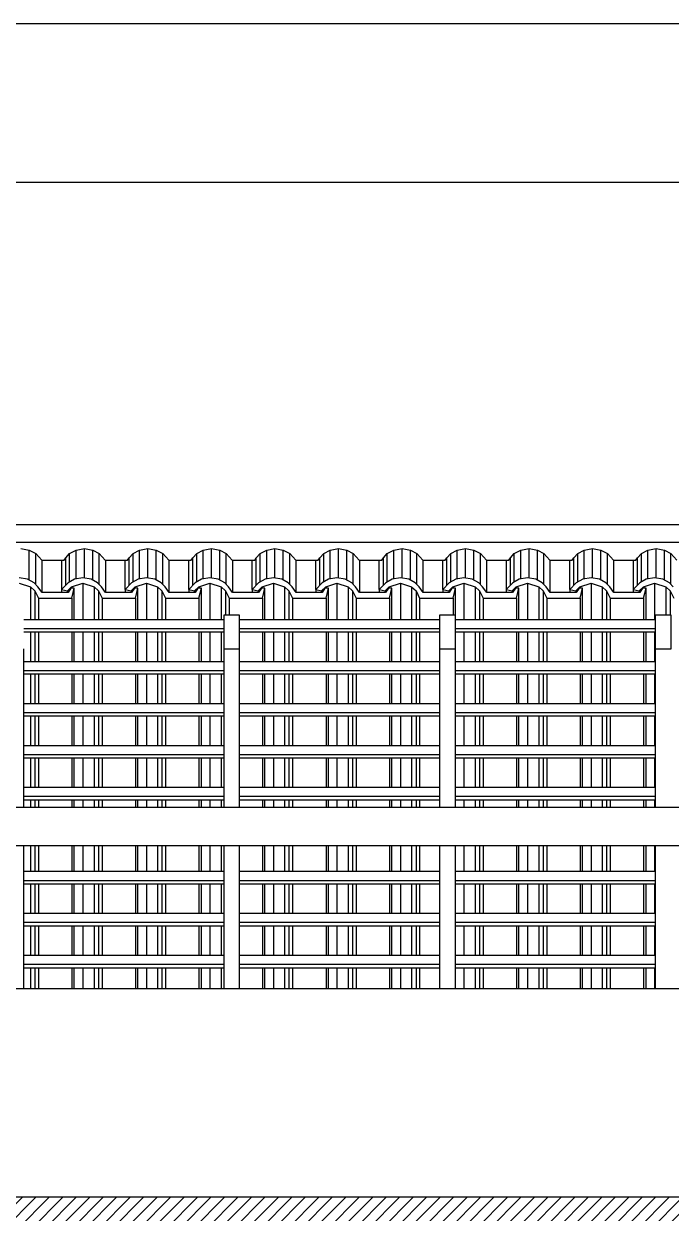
# Model space of a CAD drawing. Header units: metres. Extents: x 49 to 320, y -91 to 27.
# Drawn here: x 231.505 to 233.543, y 23.136 to 26.88 of the extents above; entities that cross this region are included whole.
import ezdxf

# ---------------------------------------------------------------- set-up
doc = ezdxf.new("R2010")
doc.units = ezdxf.units.M
doc.header["$LTSCALE"] = 0.2
for name, color, linetype in [('ARQ-___-___-VST', 9, 'Continuous'), ('ARQ-ALV-BXA', 1, 'Continuous'), ('ARQ-COB', 4, 'Continuous'), ('ARQ-FOR', 2, 'Continuous'), ('ARQ-LAJ', 12, 'Continuous'), ('ARQ-LAJ-___-HTC', 13, 'Continuous')]:
    doc.layers.add(name, color=color, linetype=linetype)

msp = doc.modelspace()

# ---------------------------------------------------------------- hatches: boundary and pattern name
at = {"layer": 'ARQ-LAJ-___-HTC'}
h = msp.add_hatch(dxfattribs=at)
h.set_pattern_fill('_U', color=256, scale=0.03, angle=45, style=0, pattern_type=0)
h.set_pattern_definition([(45, (285.188165, 19.386), (-0.021213203, 0.021213203), [])])
h.paths.add_polyline_path([(218.9259, 23.086), (218.9259, 23.186), (202.7109, 23.186), (202.7109, 23.086)])
h.paths.add_polyline_path([(220.0759, 23.186), (220.0759, 23.086), (236.2909, 23.086), (236.2909, 23.186)])

# ---------------------------------------------------------------- linework, layer by layer
at = {"color": 15}
msp.add_line((238.5239, 26.8798), (199.3928, 26.8798), dxfattribs=at)
at = {"color": 0}
msp.add_line((238.0239, 26.3798), (200.6428, 26.3798), dxfattribs=at)
at = {"layer": 'ARQ-___-___-VST'}
for p, q in [((236.1909, 25.3026), (230.0959, 25.3026)), ((236.1909, 25.3026), (230.0959, 25.3026)), ((230.0959, 25.248), (236.1909, 25.248)), ((231.4959, 25.2281), (231.5221, 25.2234)), ((231.5221, 25.129), (231.5221, 25.2234)), ((231.5221, 25.2234), (231.5425, 25.2123)), ((231.5425, 25.1152), (231.5425, 25.2123)), ((231.5425, 25.2123), (231.5614, 25.192)), ((231.6319, 25.192), (231.6371, 25.1993)), ((231.6371, 25.1993), (231.6494, 25.2123)), ((231.6371, 25.1128), (231.6371, 25.1993)), ((231.6494, 25.2123), (231.6698, 25.2234)), ((231.6494, 25.1233), (231.6494, 25.2123)), ((231.6698, 25.2234), (231.6959, 25.2281)), ((231.6698, 25.1326), (231.6698, 25.2234)), ((231.6959, 25.1355), (231.6959, 25.2281)), ((231.6959, 25.2281), (231.7221, 25.2234)), ((231.7221, 25.129), (231.7221, 25.2234)), ((231.7221, 25.2234), (231.7425, 25.2123)), ((231.7425, 25.1152), (231.7425, 25.2123)), ((231.7425, 25.2123), (231.7614, 25.192)), ((231.8319, 25.192), (231.8371, 25.1993)), ((231.8371, 25.1993), (231.8494, 25.2123)), ((231.8371, 25.1128), (231.8371, 25.1993)), ((231.8494, 25.2123), (231.8698, 25.2234)), ((231.8494, 25.1233), (231.8494, 25.2123)), ((231.8698, 25.2234), (231.8959, 25.2281)), ((231.8698, 25.1326), (231.8698, 25.2234)), ((231.8959, 25.1355), (231.8959, 25.2281)), ((231.8959, 25.2281), (231.9221, 25.2234)), ((231.9221, 25.129), (231.9221, 25.2234)), ((231.9221, 25.2234), (231.9425, 25.2123)), ((231.9425, 25.1152), (231.9425, 25.2123)), ((231.9425, 25.2123), (231.9614, 25.192)), ((232.0319, 25.192), (232.0371, 25.1993)), ((232.0371, 25.1993), (232.0494, 25.2123)), ((232.0371, 25.1128), (232.0371, 25.1993)), ((232.0494, 25.2123), (232.0698, 25.2234)), ((232.0494, 25.1233), (232.0494, 25.2123)), ((232.0698, 25.2234), (232.0959, 25.2281)), ((232.0698, 25.1326), (232.0698, 25.2234)), ((232.0959, 25.1355), (232.0959, 25.2281)), ((232.0959, 25.2281), (232.1221, 25.2234)), ((232.1221, 25.129), (232.1221, 25.2234)), ((232.1221, 25.2234), (232.1425, 25.2123)), ((232.1425, 25.1152), (232.1425, 25.2123)), ((232.1425, 25.2123), (232.1614, 25.192)), ((232.2319, 25.192), (232.2371, 25.1993)), ((232.2371, 25.1993), (232.2494, 25.2123)), ((232.2371, 25.1128), (232.2371, 25.1993)), ((232.2494, 25.2123), (232.2698, 25.2234)), ((232.2494, 25.1233), (232.2494, 25.2123)), ((232.2698, 25.2234), (232.2959, 25.2281)), ((232.2698, 25.1326), (232.2698, 25.2234)), ((232.2959, 25.1355), (232.2959, 25.2281)), ((232.2959, 25.2281), (232.3221, 25.2234)), ((232.3221, 25.129), (232.3221, 25.2234)), ((232.3221, 25.2234), (232.3425, 25.2123)), ((232.3425, 25.1152), (232.3425, 25.2123)), ((232.3425, 25.2123), (232.3614, 25.192)), ((232.4319, 25.192), (232.4371, 25.1993)), ((232.4371, 25.1993), (232.4494, 25.2123)), ((232.4371, 25.1128), (232.4371, 25.1993)), ((232.4494, 25.2123), (232.4698, 25.2234)), ((232.4494, 25.1233), (232.4494, 25.2123)), ((232.4698, 25.2234), (232.4959, 25.2281)), ((232.4698, 25.1326), (232.4698, 25.2234)), ((232.4959, 25.1355), (232.4959, 25.2281)), ((232.4959, 25.2281), (232.5221, 25.2234)), ((232.5221, 25.129), (232.5221, 25.2234)), ((232.5221, 25.2234), (232.5425, 25.2123)), ((232.5425, 25.1152), (232.5425, 25.2123)), ((232.5425, 25.2123), (232.5614, 25.192)), ((232.6319, 25.192), (232.6371, 25.1993)), ((232.6371, 25.1993), (232.6494, 25.2123)), ((232.6371, 25.1128), (232.6371, 25.1993)), ((232.6494, 25.2123), (232.6698, 25.2234)), ((232.6494, 25.1233), (232.6494, 25.2123)), ((232.6698, 25.2234), (232.6959, 25.2281)), ((232.6698, 25.1326), (232.6698, 25.2234)), ((232.6959, 25.1355), (232.6959, 25.2281)), ((232.6959, 25.2281), (232.7221, 25.2234)), ((232.7221, 25.129), (232.7221, 25.2234)), ((232.7221, 25.2234), (232.7425, 25.2123)), ((232.7425, 25.1152), (232.7425, 25.2123)), ((232.7425, 25.2123), (232.7614, 25.192)), ((232.8319, 25.192), (232.8371, 25.1993)), ((232.8371, 25.1993), (232.8494, 25.2123)), ((232.8371, 25.1128), (232.8371, 25.1993)), ((232.8494, 25.2123), (232.8698, 25.2234)), ((232.8494, 25.1233), (232.8494, 25.2123)), ((232.8698, 25.2234), (232.8959, 25.2281)), ((232.8698, 25.1326), (232.8698, 25.2234)), ((232.8959, 25.1355), (232.8959, 25.2281)), ((232.8959, 25.2281), (232.9221, 25.2234)), ((232.9221, 25.129), (232.9221, 25.2234)), ((232.9221, 25.2234), (232.9425, 25.2123)), ((232.9425, 25.1152), (232.9425, 25.2123)), ((232.9425, 25.2123), (232.9614, 25.192)), ((233.0319, 25.192), (233.0371, 25.1993)), ((233.0371, 25.1993), (233.0494, 25.2123)), ((233.0371, 25.1128), (233.0371, 25.1993)), ((233.0494, 25.2123), (233.0698, 25.2234)), ((233.0494, 25.1233), (233.0494, 25.2123)), ((233.0698, 25.2234), (233.0959, 25.2281)), ((233.0698, 25.1326), (233.0698, 25.2234)), ((233.0959, 25.1355), (233.0959, 25.2281)), ((233.0959, 25.2281), (233.1221, 25.2234)), ((233.1221, 25.129), (233.1221, 25.2234)), ((233.1221, 25.2234), (233.1425, 25.2123)), ((233.1425, 25.1152), (233.1425, 25.2123)), ((233.1425, 25.2123), (233.1614, 25.192)), ((233.2319, 25.192), (233.2371, 25.1993)), ((233.2371, 25.1993), (233.2494, 25.2123)), ((233.2371, 25.1128), (233.2371, 25.1993)), ((233.2494, 25.2123), (233.2698, 25.2234)), ((233.2494, 25.1233), (233.2494, 25.2123)), ((233.2698, 25.2234), (233.2959, 25.2281)), ((233.2698, 25.1326), (233.2698, 25.2234)), ((233.2959, 25.1355), (233.2959, 25.2281)), ((233.2959, 25.2281), (233.3221, 25.2234)), ((233.3221, 25.129), (233.3221, 25.2234)), ((233.3221, 25.2234), (233.3425, 25.2123)), ((233.3425, 25.1152), (233.3425, 25.2123)), ((233.3425, 25.2123), (233.3614, 25.192)), ((233.4319, 25.192), (233.4371, 25.1993)), ((233.4371, 25.1993), (233.4494, 25.2123)), ((233.4371, 25.1128), (233.4371, 25.1993)), ((233.4494, 25.2123), (233.4698, 25.2234)), ((233.4494, 25.1233), (233.4494, 25.2123)), ((233.4698, 25.2234), (233.4959, 25.2281)), ((233.4698, 25.1326), (233.4698, 25.2234)), ((233.4959, 25.1355), (233.4959, 25.2281)), ((233.4959, 25.2281), (233.5221, 25.2234)), ((233.5221, 25.129), (233.5221, 25.2234)), ((233.5221, 25.2234), (233.5425, 25.2123)), ((233.5425, 25.1152), (233.5425, 25.2123)), ((233.5425, 25.2123), (233.5614, 25.192)), ((231.5614, 25.192), (231.6319, 25.192)), ((231.5628, 25.0897), (231.5628, 25.192)), ((231.6244, 25.0992), (231.6244, 25.192)), ((231.7614, 25.192), (231.8319, 25.192)), ((231.7628, 25.0897), (231.7628, 25.192)), ((231.8244, 25.0992), (231.8244, 25.192)), ((231.9614, 25.192), (232.0319, 25.192)), ((231.9628, 25.0897), (231.9628, 25.192)), ((232.0244, 25.0992), (232.0244, 25.192)), ((232.1614, 25.192), (232.2319, 25.192)), ((232.1628, 25.0897), (232.1628, 25.192)), ((232.2244, 25.0992), (232.2244, 25.192)), ((232.3614, 25.192), (232.4319, 25.192)), ((232.3628, 25.0897), (232.3628, 25.192)), ((232.4244, 25.0992), (232.4244, 25.192)), ((232.5614, 25.192), (232.6319, 25.192)), ((232.5628, 25.0897), (232.5628, 25.192)), ((232.6244, 25.0992), (232.6244, 25.192)), ((232.7614, 25.192), (232.8319, 25.192)), ((232.7628, 25.0897), (232.7628, 25.192)), ((232.8244, 25.0992), (232.8244, 25.192)), ((232.9614, 25.192), (233.0319, 25.192)), ((232.9628, 25.0897), (232.9628, 25.192)), ((233.0244, 25.0992), (233.0244, 25.192)), ((233.1614, 25.192), (233.2319, 25.192)), ((233.1628, 25.0897), (233.1628, 25.192)), ((233.2244, 25.0992), (233.2244, 25.192)), ((233.3614, 25.192), (233.4319, 25.192)), ((233.3628, 25.0897), (233.3628, 25.192)), ((233.4244, 25.0992), (233.4244, 25.192)), ((231.5262, 25.1075), (231.5262, 25.004)), ((231.5399, 25.0945), (231.5399, 25.004)), ((231.6241, 25.0988), (231.6241, 25.0897)), ((231.6428, 25.0955), (231.6428, 25.0897)), ((231.6557, 25.1075), (231.6557, 25.1035)), ((231.6641, 25.004), (231.6641, 25.1035)), ((231.6909, 25.1189), (231.6909, 25.004)), ((231.7262, 25.1075), (231.7262, 25.004)), ((231.7399, 25.0945), (231.7399, 25.004)), ((231.8241, 25.0988), (231.8241, 25.0897)), ((231.8428, 25.0955), (231.8428, 25.0897)), ((231.8557, 25.1075), (231.8557, 25.1035)), ((231.8641, 25.004), (231.8641, 25.1035)), ((231.8909, 25.1189), (231.8909, 25.004)), ((231.9262, 25.1075), (231.9262, 25.004)), ((231.9399, 25.0945), (231.9399, 25.004)), ((232.0241, 25.0988), (232.0241, 25.0897)), ((232.0428, 25.0955), (232.0428, 25.0897)), ((232.0557, 25.1075), (232.0557, 25.1035)), ((232.0641, 25.004), (232.0641, 25.1035)), ((232.0909, 25.1189), (232.0909, 25.004)), ((232.1262, 25.1075), (232.1262, 25.004)), ((232.1399, 25.0945), (232.1399, 25.0182)), ((232.2241, 25.0988), (232.2241, 25.0897)), ((232.2428, 25.0955), (232.2428, 25.0897)), ((232.2557, 25.1075), (232.2557, 25.1035)), ((232.2641, 25.004), (232.2641, 25.1035)), ((232.2909, 25.1189), (232.2909, 25.004)), ((232.3262, 25.1075), (232.3262, 25.004)), ((232.3399, 25.0945), (232.3399, 25.004)), ((232.4241, 25.0988), (232.4241, 25.0897)), ((232.4428, 25.0955), (232.4428, 25.0897)), ((232.4557, 25.1075), (232.4557, 25.1035)), ((232.4641, 25.004), (232.4641, 25.1035)), ((232.4909, 25.1189), (232.4909, 25.004)), ((232.5262, 25.1075), (232.5262, 25.004)), ((232.5399, 25.0945), (232.5399, 25.004)), ((232.6241, 25.0988), (232.6241, 25.0897)), ((232.6428, 25.0955), (232.6428, 25.0897)), ((232.6557, 25.1075), (232.6557, 25.1035)), ((232.6641, 25.004), (232.6641, 25.1035)), ((232.6909, 25.1189), (232.6909, 25.004)), ((232.7262, 25.1075), (232.7262, 25.004)), ((232.7399, 25.0945), (232.7399, 25.004)), ((232.8241, 25.0988), (232.8241, 25.0897)), ((232.8428, 25.0955), (232.8428, 25.0897)), ((232.8557, 25.1075), (232.8557, 25.1035)), ((232.8641, 25.004), (232.8641, 25.1035)), ((232.8909, 25.1189), (232.8909, 25.004)), ((232.9262, 25.1075), (232.9262, 25.004)), ((232.9399, 25.0945), (232.9399, 25.004)), ((233.0241, 25.0988), (233.0241, 25.0897)), ((233.0428, 25.0955), (233.0428, 25.0897)), ((233.0557, 25.1075), (233.0557, 25.1035)), ((233.0641, 25.004), (233.0641, 25.1035)), ((233.0909, 25.1189), (233.0909, 25.004)), ((233.1262, 25.1075), (233.1262, 25.004)), ((233.1399, 25.0945), (233.1399, 25.004)), ((233.2241, 25.0988), (233.2241, 25.0897)), ((233.2428, 25.0955), (233.2428, 25.0897)), ((233.2557, 25.1075), (233.2557, 25.1035)), ((233.2641, 25.004), (233.2641, 25.1035)), ((233.2909, 25.1189), (233.2909, 25.004)), ((233.3262, 25.1075), (233.3262, 25.004)), ((233.3399, 25.0945), (233.3399, 25.004)), ((233.4241, 25.0988), (233.4241, 25.0897)), ((233.4428, 25.0955), (233.4428, 25.0897)), ((233.4557, 25.1075), (233.4557, 25.1035)), ((233.4641, 25.004), (233.4641, 25.1035)), ((233.4909, 25.1189), (233.4909, 25.004)), ((233.5262, 25.1075), (233.5262, 25.0182)), ((233.5399, 25.0945), (233.5399, 25.0182)), ((231.5514, 25.0722), (231.5514, 25.004)), ((231.6566, 25.0722), (231.6566, 25.004)), ((231.7514, 25.0722), (231.7514, 25.004)), ((231.8566, 25.0722), (231.8566, 25.004)), ((231.9514, 25.0722), (231.9514, 25.004)), ((232.0566, 25.0722), (232.0566, 25.004)), ((232.1514, 25.0722), (232.1514, 25.0182)), ((232.2566, 25.0722), (232.2566, 25.004)), ((232.3514, 25.0722), (232.3514, 25.004)), ((232.4566, 25.0722), (232.4566, 25.004)), ((232.5514, 25.0722), (232.5514, 25.004)), ((232.6566, 25.0722), (232.6566, 25.004)), ((232.7514, 25.0722), (232.7514, 25.004)), ((232.8566, 25.0722), (232.8566, 25.0182)), ((232.9514, 25.0722), (232.9514, 25.004)), ((233.0566, 25.0722), (233.0566, 25.004)), ((233.1514, 25.0722), (233.1514, 25.004)), ((233.2566, 25.0722), (233.2566, 25.004)), ((233.3514, 25.0722), (233.3514, 25.004)), ((233.4566, 25.0722), (233.4566, 25.004)), ((232.1344, 25.004), (231.5049, 25.004)), ((232.1344, 24.9757), (231.5049, 24.9757)), ((232.8139, 25.004), (232.1844, 25.004)), ((232.8139, 24.9757), (232.1844, 24.9757)), ((233.4934, 25.004), (232.8639, 25.004)), ((233.4934, 24.9757), (232.8639, 24.9757)), ((231.5049, 24.9658), (232.1344, 24.9658)), ((231.5262, 24.9658), (231.5262, 24.8719)), ((231.5399, 24.9658), (231.5399, 24.8719)), ((231.5514, 24.9658), (231.5514, 24.8719)), ((231.6566, 24.9658), (231.6566, 24.8719)), ((231.6641, 24.8719), (231.6641, 24.9658)), ((231.6909, 24.9658), (231.6909, 24.8719)), ((231.7262, 24.9658), (231.7262, 24.8719)), ((231.7399, 24.9658), (231.7399, 24.8719)), ((231.7514, 24.9658), (231.7514, 24.8719)), ((231.8566, 24.9658), (231.8566, 24.8719)), ((231.8641, 24.8719), (231.8641, 24.9658)), ((231.8909, 24.9658), (231.8909, 24.8719)), ((231.9262, 24.9658), (231.9262, 24.8719)), ((231.9399, 24.9658), (231.9399, 24.8719)), ((231.9514, 24.9658), (231.9514, 24.8719)), ((232.0566, 24.9658), (232.0566, 24.8719)), ((232.0641, 24.8719), (232.0641, 24.9658)), ((232.0909, 24.9658), (232.0909, 24.8719)), ((232.1262, 24.9658), (232.1262, 24.8719)), ((232.1844, 24.9658), (232.8139, 24.9658)), ((232.2566, 24.9658), (232.2566, 24.8719)), ((232.2641, 24.8719), (232.2641, 24.9658)), ((232.2909, 24.9658), (232.2909, 24.8719)), ((232.3262, 24.9658), (232.3262, 24.8719)), ((232.3399, 24.9658), (232.3399, 24.8719)), ((232.3514, 24.9658), (232.3514, 24.8719)), ((232.4566, 24.9658), (232.4566, 24.8719)), ((232.4641, 24.8719), (232.4641, 24.9658)), ((232.4909, 24.9658), (232.4909, 24.8719)), ((232.5262, 24.9658), (232.5262, 24.8719)), ((232.5399, 24.9658), (232.5399, 24.8719)), ((232.5514, 24.9658), (232.5514, 24.8719)), ((232.6566, 24.9658), (232.6566, 24.8719)), ((232.6641, 24.8719), (232.6641, 24.9658)), ((232.6909, 24.9658), (232.6909, 24.8719)), ((232.7262, 24.9658), (232.7262, 24.8719)), ((232.7399, 24.9658), (232.7399, 24.8719)), ((232.7514, 24.9658), (232.7514, 24.8719)), ((232.8639, 24.9658), (233.4934, 24.9658)), ((232.8641, 24.8719), (232.8641, 24.9658)), ((232.8909, 24.9658), (232.8909, 24.8719)), ((232.9262, 24.9658), (232.9262, 24.8719)), ((232.9399, 24.9658), (232.9399, 24.8719)), ((232.9514, 24.9658), (232.9514, 24.8719)), ((233.0566, 24.9658), (233.0566, 24.8719)), ((233.0641, 24.8719), (233.0641, 24.9658)), ((233.0909, 24.9658), (233.0909, 24.8719)), ((233.1262, 24.9658), (233.1262, 24.8719)), ((233.1399, 24.9658), (233.1399, 24.8719)), ((233.1514, 24.9658), (233.1514, 24.8719)), ((233.2566, 24.9658), (233.2566, 24.8719)), ((233.2641, 24.8719), (233.2641, 24.9658)), ((233.2909, 24.9658), (233.2909, 24.8719)), ((233.3262, 24.9658), (233.3262, 24.8719)), ((233.3399, 24.9658), (233.3399, 24.8719)), ((233.3514, 24.9658), (233.3514, 24.8719)), ((233.4566, 24.9658), (233.4566, 24.8719)), ((233.4641, 24.8719), (233.4641, 24.9658)), ((233.4909, 24.9658), (233.4909, 24.8719)), ((231.5049, 24.4133), (231.5049, 24.9123)), ((232.1344, 24.9123), (232.1344, 24.4133)), ((232.1844, 24.4133), (232.1844, 24.9123)), ((232.8139, 24.9123), (232.8139, 24.4133)), ((232.8639, 24.4133), (232.8639, 24.9123)), ((233.4934, 24.9123), (233.4934, 24.4133)), ((232.1344, 24.8719), (231.5049, 24.8719)), ((232.8139, 24.8719), (232.1844, 24.8719)), ((233.4934, 24.8719), (232.8639, 24.8719)), ((232.1344, 24.8436), (231.5049, 24.8436)), ((231.5049, 24.8337), (232.1344, 24.8337)), ((231.5262, 24.8337), (231.5262, 24.7398)), ((231.5399, 24.8337), (231.5399, 24.7398)), ((231.5514, 24.8337), (231.5514, 24.7398)), ((231.6566, 24.8337), (231.6566, 24.7398)), ((231.6641, 24.7398), (231.6641, 24.8337)), ((231.6909, 24.8337), (231.6909, 24.7398)), ((231.7262, 24.8337), (231.7262, 24.7398)), ((231.7399, 24.8337), (231.7399, 24.7398)), ((231.7514, 24.8337), (231.7514, 24.7398)), ((231.8566, 24.8337), (231.8566, 24.7398)), ((231.8641, 24.7398), (231.8641, 24.8337)), ((231.8909, 24.8337), (231.8909, 24.7398)), ((231.9262, 24.8337), (231.9262, 24.7398)), ((231.9399, 24.8337), (231.9399, 24.7398)), ((231.9514, 24.8337), (231.9514, 24.7398)), ((232.0566, 24.8337), (232.0566, 24.7398)), ((232.0641, 24.7398), (232.0641, 24.8337)), ((232.0909, 24.8337), (232.0909, 24.7398)), ((232.1262, 24.8337), (232.1262, 24.7398)), ((232.8139, 24.8436), (232.1844, 24.8436)), ((232.1844, 24.8337), (232.8139, 24.8337)), ((232.2566, 24.8337), (232.2566, 24.7398)), ((232.2641, 24.7398), (232.2641, 24.8337)), ((232.2909, 24.8337), (232.2909, 24.7398)), ((232.3262, 24.8337), (232.3262, 24.7398)), ((232.3399, 24.8337), (232.3399, 24.7398)), ((232.3514, 24.8337), (232.3514, 24.7398)), ((232.4566, 24.8337), (232.4566, 24.7398)), ((232.4641, 24.7398), (232.4641, 24.8337)), ((232.4909, 24.8337), (232.4909, 24.7398)), ((232.5262, 24.8337), (232.5262, 24.7398)), ((232.5399, 24.8337), (232.5399, 24.7398)), ((232.5514, 24.8337), (232.5514, 24.7398)), ((232.6566, 24.8337), (232.6566, 24.7398)), ((232.6641, 24.7398), (232.6641, 24.8337)), ((232.6909, 24.8337), (232.6909, 24.7398)), ((232.7262, 24.8337), (232.7262, 24.7398)), ((232.7399, 24.8337), (232.7399, 24.7398)), ((232.7514, 24.8337), (232.7514, 24.7398)), ((233.4934, 24.8436), (232.8639, 24.8436)), ((232.8639, 24.8337), (233.4934, 24.8337)), ((232.8641, 24.7398), (232.8641, 24.8337)), ((232.8909, 24.8337), (232.8909, 24.7398)), ((232.9262, 24.8337), (232.9262, 24.7398)), ((232.9399, 24.8337), (232.9399, 24.7398)), ((232.9514, 24.8337), (232.9514, 24.7398)), ((233.0566, 24.8337), (233.0566, 24.7398)), ((233.0641, 24.7398), (233.0641, 24.8337)), ((233.0909, 24.8337), (233.0909, 24.7398)), ((233.1262, 24.8337), (233.1262, 24.7398)), ((233.1399, 24.8337), (233.1399, 24.7398)), ((233.1514, 24.8337), (233.1514, 24.7398)), ((233.2566, 24.8337), (233.2566, 24.7398)), ((233.2641, 24.7398), (233.2641, 24.8337)), ((233.2909, 24.8337), (233.2909, 24.7398)), ((233.3262, 24.8337), (233.3262, 24.7398)), ((233.3399, 24.8337), (233.3399, 24.7398)), ((233.3514, 24.8337), (233.3514, 24.7398)), ((233.4566, 24.8337), (233.4566, 24.7398)), ((233.4641, 24.7398), (233.4641, 24.8337)), ((233.4909, 24.8337), (233.4909, 24.7398)), ((232.1344, 24.7398), (231.5049, 24.7398)), ((232.1344, 24.7114), (231.5049, 24.7114)), ((232.8139, 24.7398), (232.1844, 24.7398)), ((232.8139, 24.7114), (232.1844, 24.7114)), ((233.4934, 24.7398), (232.8639, 24.7398)), ((233.4934, 24.7114), (232.8639, 24.7114)), ((231.5049, 24.7015), (232.1344, 24.7015)), ((231.5262, 24.7015), (231.5262, 24.6076)), ((231.5399, 24.7015), (231.5399, 24.6076)), ((231.5514, 24.7015), (231.5514, 24.6076)), ((231.6566, 24.7015), (231.6566, 24.6076)), ((231.6641, 24.6076), (231.6641, 24.7015)), ((231.6909, 24.7015), (231.6909, 24.6076)), ((231.7262, 24.7015), (231.7262, 24.6076)), ((231.7399, 24.7015), (231.7399, 24.6076)), ((231.7514, 24.7015), (231.7514, 24.6076)), ((231.8566, 24.7015), (231.8566, 24.6076)), ((231.8641, 24.6076), (231.8641, 24.7015)), ((231.8909, 24.7015), (231.8909, 24.6076)), ((231.9262, 24.7015), (231.9262, 24.6076)), ((231.9399, 24.7015), (231.9399, 24.6076)), ((231.9514, 24.7015), (231.9514, 24.6076)), ((232.0566, 24.7015), (232.0566, 24.6076)), ((232.0641, 24.6076), (232.0641, 24.7015)), ((232.0909, 24.7015), (232.0909, 24.6076)), ((232.1262, 24.7015), (232.1262, 24.6076)), ((232.1844, 24.7015), (232.8139, 24.7015)), ((232.2566, 24.7015), (232.2566, 24.6076)), ((232.2641, 24.6076), (232.2641, 24.7015)), ((232.2909, 24.7015), (232.2909, 24.6076)), ((232.3262, 24.7015), (232.3262, 24.6076)), ((232.3399, 24.7015), (232.3399, 24.6076)), ((232.3514, 24.7015), (232.3514, 24.6076)), ((232.4566, 24.7015), (232.4566, 24.6076)), ((232.4641, 24.6076), (232.4641, 24.7015)), ((232.4909, 24.7015), (232.4909, 24.6076)), ((232.5262, 24.7015), (232.5262, 24.6076)), ((232.5399, 24.7015), (232.5399, 24.6076)), ((232.5514, 24.7015), (232.5514, 24.6076)), ((232.6566, 24.7015), (232.6566, 24.6076)), ((232.6641, 24.6076), (232.6641, 24.7015)), ((232.6909, 24.7015), (232.6909, 24.6076)), ((232.7262, 24.7015), (232.7262, 24.6076)), ((232.7399, 24.7015), (232.7399, 24.6076)), ((232.7514, 24.7015), (232.7514, 24.6076)), ((232.8639, 24.7015), (233.4934, 24.7015)), ((232.8641, 24.6076), (232.8641, 24.7015)), ((232.8909, 24.7015), (232.8909, 24.6076)), ((232.9262, 24.7015), (232.9262, 24.6076)), ((232.9399, 24.7015), (232.9399, 24.6076)), ((232.9514, 24.7015), (232.9514, 24.6076)), ((233.0566, 24.7015), (233.0566, 24.6076)), ((233.0641, 24.6076), (233.0641, 24.7015)), ((233.0909, 24.7015), (233.0909, 24.6076)), ((233.1262, 24.7015), (233.1262, 24.6076)), ((233.1399, 24.7015), (233.1399, 24.6076)), ((233.1514, 24.7015), (233.1514, 24.6076)), ((233.2566, 24.7015), (233.2566, 24.6076)), ((233.2641, 24.6076), (233.2641, 24.7015)), ((233.2909, 24.7015), (233.2909, 24.6076)), ((233.3262, 24.7015), (233.3262, 24.6076)), ((233.3399, 24.7015), (233.3399, 24.6076)), ((233.3514, 24.7015), (233.3514, 24.6076)), ((233.4566, 24.7015), (233.4566, 24.6076)), ((233.4641, 24.6076), (233.4641, 24.7015)), ((233.4909, 24.7015), (233.4909, 24.6076)), ((232.1344, 24.6076), (231.5049, 24.6076)), ((232.8139, 24.6076), (232.1844, 24.6076)), ((233.4934, 24.6076), (232.8639, 24.6076)), ((232.1344, 24.5793), (231.5049, 24.5793)), ((231.5049, 24.5694), (232.1344, 24.5694)), ((231.5262, 24.5694), (231.5262, 24.4755)), ((231.5399, 24.5694), (231.5399, 24.4755)), ((231.5514, 24.5694), (231.5514, 24.4755)), ((231.6566, 24.5694), (231.6566, 24.4755)), ((231.6641, 24.4755), (231.6641, 24.5694)), ((231.6909, 24.5694), (231.6909, 24.4755)), ((231.7262, 24.5694), (231.7262, 24.4755)), ((231.7399, 24.5694), (231.7399, 24.4755)), ((231.7514, 24.5694), (231.7514, 24.4755)), ((231.8566, 24.5694), (231.8566, 24.4755)), ((231.8641, 24.4755), (231.8641, 24.5694)), ((231.8909, 24.5694), (231.8909, 24.4755)), ((231.9262, 24.5694), (231.9262, 24.4755)), ((231.9399, 24.5694), (231.9399, 24.4755)), ((231.9514, 24.5694), (231.9514, 24.4755)), ((232.0566, 24.5694), (232.0566, 24.4755)), ((232.0641, 24.4755), (232.0641, 24.5694)), ((232.0909, 24.5694), (232.0909, 24.4755)), ((232.1262, 24.5694), (232.1262, 24.4755)), ((232.8139, 24.5793), (232.1844, 24.5793)), ((232.1844, 24.5694), (232.8139, 24.5694)), ((232.2566, 24.5694), (232.2566, 24.4755)), ((232.2641, 24.4755), (232.2641, 24.5694)), ((232.2909, 24.5694), (232.2909, 24.4755)), ((232.3262, 24.5694), (232.3262, 24.4755)), ((232.3399, 24.5694), (232.3399, 24.4755)), ((232.3514, 24.5694), (232.3514, 24.4755)), ((232.4566, 24.5694), (232.4566, 24.4755)), ((232.4641, 24.4755), (232.4641, 24.5694)), ((232.4909, 24.5694), (232.4909, 24.4755)), ((232.5262, 24.5694), (232.5262, 24.4755)), ((232.5399, 24.5694), (232.5399, 24.4755)), ((232.5514, 24.5694), (232.5514, 24.4755)), ((232.6566, 24.5694), (232.6566, 24.4755)), ((232.6641, 24.4755), (232.6641, 24.5694)), ((232.6909, 24.5694), (232.6909, 24.4755)), ((232.7262, 24.5694), (232.7262, 24.4755)), ((232.7399, 24.5694), (232.7399, 24.4755)), ((232.7514, 24.5694), (232.7514, 24.4755)), ((233.4934, 24.5793), (232.8639, 24.5793)), ((232.8639, 24.5694), (233.4934, 24.5694)), ((232.8641, 24.4755), (232.8641, 24.5694)), ((232.8909, 24.5694), (232.8909, 24.4755)), ((232.9262, 24.5694), (232.9262, 24.4755)), ((232.9399, 24.5694), (232.9399, 24.4755)), ((232.9514, 24.5694), (232.9514, 24.4755)), ((233.0566, 24.5694), (233.0566, 24.4755)), ((233.0641, 24.4755), (233.0641, 24.5694)), ((233.0909, 24.5694), (233.0909, 24.4755)), ((233.1262, 24.5694), (233.1262, 24.4755)), ((233.1399, 24.5694), (233.1399, 24.4755)), ((233.1514, 24.5694), (233.1514, 24.4755)), ((233.2566, 24.5694), (233.2566, 24.4755)), ((233.2641, 24.4755), (233.2641, 24.5694)), ((233.2909, 24.5694), (233.2909, 24.4755)), ((233.3262, 24.5694), (233.3262, 24.4755)), ((233.3399, 24.5694), (233.3399, 24.4755)), ((233.3514, 24.5694), (233.3514, 24.4755)), ((233.4566, 24.5694), (233.4566, 24.4755)), ((233.4641, 24.4755), (233.4641, 24.5694)), ((233.4909, 24.5694), (233.4909, 24.4755)), ((232.1344, 24.4755), (231.5049, 24.4755)), ((232.8139, 24.4755), (232.1844, 24.4755)), ((233.4934, 24.4755), (232.8639, 24.4755)), ((236.1909, 24.4133), (230.9959, 24.4133)), ((232.1344, 24.4472), (231.5049, 24.4472)), ((231.5049, 24.4373), (232.1344, 24.4373)), ((231.5262, 24.4373), (231.5262, 24.4133)), ((231.5399, 24.4373), (231.5399, 24.4133)), ((231.5514, 24.4373), (231.5514, 24.4133)), ((231.6566, 24.4373), (231.6566, 24.4133)), ((231.6641, 24.4133), (231.6641, 24.4373)), ((231.6909, 24.4373), (231.6909, 24.4133)), ((231.7262, 24.4373), (231.7262, 24.4133)), ((231.7399, 24.4373), (231.7399, 24.4133)), ((231.7514, 24.4373), (231.7514, 24.4133)), ((231.8566, 24.4373), (231.8566, 24.4133)), ((231.8641, 24.4133), (231.8641, 24.4373)), ((231.8909, 24.4373), (231.8909, 24.4133)), ((231.9262, 24.4373), (231.9262, 24.4133)), ((231.9399, 24.4373), (231.9399, 24.4133)), ((231.9514, 24.4373), (231.9514, 24.4133)), ((232.0566, 24.4373), (232.0566, 24.4133)), ((232.0641, 24.4133), (232.0641, 24.4373)), ((232.0909, 24.4373), (232.0909, 24.4133)), ((232.1262, 24.4373), (232.1262, 24.4133)), ((232.8139, 24.4472), (232.1844, 24.4472)), ((232.1844, 24.4373), (232.8139, 24.4373)), ((232.2566, 24.4373), (232.2566, 24.4133)), ((232.2641, 24.4133), (232.2641, 24.4373)), ((232.2909, 24.4373), (232.2909, 24.4133)), ((232.3262, 24.4373), (232.3262, 24.4133)), ((232.3399, 24.4373), (232.3399, 24.4133)), ((232.3514, 24.4373), (232.3514, 24.4133)), ((232.4566, 24.4373), (232.4566, 24.4133)), ((232.4641, 24.4133), (232.4641, 24.4373)), ((232.4909, 24.4373), (232.4909, 24.4133)), ((232.5262, 24.4373), (232.5262, 24.4133)), ((232.5399, 24.4373), (232.5399, 24.4133)), ((232.5514, 24.4373), (232.5514, 24.4133)), ((232.6566, 24.4373), (232.6566, 24.4133)), ((232.6641, 24.4133), (232.6641, 24.4373)), ((232.6909, 24.4373), (232.6909, 24.4133)), ((232.7262, 24.4373), (232.7262, 24.4133)), ((232.7399, 24.4373), (232.7399, 24.4133)), ((232.7514, 24.4373), (232.7514, 24.4133)), ((233.4934, 24.4472), (232.8639, 24.4472)), ((232.8639, 24.4373), (233.4934, 24.4373)), ((232.8641, 24.4133), (232.8641, 24.4373)), ((232.8909, 24.4373), (232.8909, 24.4133)), ((232.9262, 24.4373), (232.9262, 24.4133)), ((232.9399, 24.4373), (232.9399, 24.4133)), ((232.9514, 24.4373), (232.9514, 24.4133)), ((233.0566, 24.4373), (233.0566, 24.4133)), ((233.0641, 24.4133), (233.0641, 24.4373)), ((233.0909, 24.4373), (233.0909, 24.4133)), ((233.1262, 24.4373), (233.1262, 24.4133)), ((233.1399, 24.4373), (233.1399, 24.4133)), ((233.1514, 24.4373), (233.1514, 24.4133)), ((233.2566, 24.4373), (233.2566, 24.4133)), ((233.2641, 24.4133), (233.2641, 24.4373)), ((233.2909, 24.4373), (233.2909, 24.4133)), ((233.3262, 24.4373), (233.3262, 24.4133)), ((233.3399, 24.4373), (233.3399, 24.4133)), ((233.3514, 24.4373), (233.3514, 24.4133)), ((233.4566, 24.4373), (233.4566, 24.4133)), ((233.4641, 24.4133), (233.4641, 24.4373)), ((233.4909, 24.4373), (233.4909, 24.4133)), ((230.9959, 24.2933), (236.1909, 24.2933)), ((231.5049, 23.842), (231.5049, 24.2933)), ((231.5262, 24.2933), (231.5262, 24.2112)), ((231.5399, 24.2933), (231.5399, 24.2112)), ((231.5514, 24.2933), (231.5514, 24.2112)), ((231.6566, 24.2933), (231.6566, 24.2112)), ((231.6641, 24.2112), (231.6641, 24.2933)), ((231.6909, 24.2933), (231.6909, 24.2112)), ((231.7262, 24.2933), (231.7262, 24.2112)), ((231.7399, 24.2933), (231.7399, 24.2112)), ((231.7514, 24.2933), (231.7514, 24.2112)), ((231.8566, 24.2933), (231.8566, 24.2112)), ((231.8641, 24.2112), (231.8641, 24.2933)), ((231.8909, 24.2933), (231.8909, 24.2112)), ((231.9262, 24.2933), (231.9262, 24.2112)), ((231.9399, 24.2933), (231.9399, 24.2112)), ((231.9514, 24.2933), (231.9514, 24.2112)), ((232.0566, 24.2933), (232.0566, 24.2112)), ((232.0641, 24.2112), (232.0641, 24.2933)), ((232.0909, 24.2933), (232.0909, 24.2112)), ((232.1262, 24.2933), (232.1262, 24.2112)), ((232.1344, 24.2933), (232.1344, 23.842)), ((232.1844, 23.842), (232.1844, 24.2933)), ((232.2566, 24.2933), (232.2566, 24.2112)), ((232.2641, 24.2112), (232.2641, 24.2933)), ((232.2909, 24.2933), (232.2909, 24.2112)), ((232.3262, 24.2933), (232.3262, 24.2112)), ((232.3399, 24.2933), (232.3399, 24.2112)), ((232.3514, 24.2933), (232.3514, 24.2112)), ((232.4566, 24.2933), (232.4566, 24.2112)), ((232.4641, 24.2112), (232.4641, 24.2933)), ((232.4909, 24.2933), (232.4909, 24.2112)), ((232.5262, 24.2933), (232.5262, 24.2112)), ((232.5399, 24.2933), (232.5399, 24.2112)), ((232.5514, 24.2933), (232.5514, 24.2112)), ((232.6566, 24.2933), (232.6566, 24.2112)), ((232.6641, 24.2112), (232.6641, 24.2933)), ((232.6909, 24.2933), (232.6909, 24.2112)), ((232.7262, 24.2933), (232.7262, 24.2112)), ((232.7399, 24.2933), (232.7399, 24.2112)), ((232.7514, 24.2933), (232.7514, 24.2112)), ((232.8139, 24.2933), (232.8139, 23.842)), ((232.8639, 23.842), (232.8639, 24.2933)), ((232.8641, 24.2112), (232.8641, 24.2933)), ((232.8909, 24.2933), (232.8909, 24.2112)), ((232.9262, 24.2933), (232.9262, 24.2112)), ((232.9399, 24.2933), (232.9399, 24.2112)), ((232.9514, 24.2933), (232.9514, 24.2112)), ((233.0566, 24.2933), (233.0566, 24.2112)), ((233.0641, 24.2112), (233.0641, 24.2933)), ((233.0909, 24.2933), (233.0909, 24.2112)), ((233.1262, 24.2933), (233.1262, 24.2112)), ((233.1399, 24.2933), (233.1399, 24.2112)), ((233.1514, 24.2933), (233.1514, 24.2112)), ((233.2566, 24.2933), (233.2566, 24.2112)), ((233.2641, 24.2112), (233.2641, 24.2933)), ((233.2909, 24.2933), (233.2909, 24.2112)), ((233.3262, 24.2933), (233.3262, 24.2112)), ((233.3399, 24.2933), (233.3399, 24.2112)), ((233.3514, 24.2933), (233.3514, 24.2112)), ((233.4566, 24.2933), (233.4566, 24.2112)), ((233.4641, 24.2112), (233.4641, 24.2933)), ((233.4909, 24.2933), (233.4909, 24.2112)), ((233.4934, 24.2933), (233.4934, 23.842)), ((232.1344, 24.2112), (231.5049, 24.2112)), ((232.8139, 24.2112), (232.1844, 24.2112)), ((233.4934, 24.2112), (232.8639, 24.2112)), ((231.5049, 24.1829), (232.1344, 24.1829)), ((231.5049, 24.173), (232.1344, 24.173)), ((231.5262, 24.173), (231.5262, 24.0791)), ((231.5399, 24.173), (231.5399, 24.0791)), ((231.5514, 24.173), (231.5514, 24.0791)), ((231.6566, 24.173), (231.6566, 24.0791)), ((231.6641, 24.0791), (231.6641, 24.173)), ((231.6909, 24.173), (231.6909, 24.0791)), ((231.7262, 24.173), (231.7262, 24.0791)), ((231.7399, 24.173), (231.7399, 24.0791)), ((231.7514, 24.173), (231.7514, 24.0791)), ((231.8566, 24.173), (231.8566, 24.0791)), ((231.8641, 24.0791), (231.8641, 24.173)), ((231.8909, 24.173), (231.8909, 24.0791)), ((231.9262, 24.173), (231.9262, 24.0791)), ((231.9399, 24.173), (231.9399, 24.0791)), ((231.9514, 24.173), (231.9514, 24.0791)), ((232.0566, 24.173), (232.0566, 24.0791)), ((232.0641, 24.0791), (232.0641, 24.173)), ((232.0909, 24.173), (232.0909, 24.0791)), ((232.1262, 24.173), (232.1262, 24.0791)), ((232.1844, 24.1829), (232.8139, 24.1829)), ((232.1844, 24.173), (232.8139, 24.173)), ((232.2566, 24.173), (232.2566, 24.0791)), ((232.2641, 24.0791), (232.2641, 24.173)), ((232.2909, 24.173), (232.2909, 24.0791)), ((232.3262, 24.173), (232.3262, 24.0791)), ((232.3399, 24.173), (232.3399, 24.0791)), ((232.3514, 24.173), (232.3514, 24.0791)), ((232.4566, 24.173), (232.4566, 24.0791)), ((232.4641, 24.0791), (232.4641, 24.173)), ((232.4909, 24.173), (232.4909, 24.0791)), ((232.5262, 24.173), (232.5262, 24.0791)), ((232.5399, 24.173), (232.5399, 24.0791)), ((232.5514, 24.173), (232.5514, 24.0791)), ((232.6566, 24.173), (232.6566, 24.0791)), ((232.6641, 24.0791), (232.6641, 24.173)), ((232.6909, 24.173), (232.6909, 24.0791)), ((232.7262, 24.173), (232.7262, 24.0791)), ((232.7399, 24.173), (232.7399, 24.0791)), ((232.7514, 24.173), (232.7514, 24.0791)), ((232.8639, 24.1829), (233.4934, 24.1829)), ((232.8639, 24.173), (233.4934, 24.173)), ((232.8641, 24.0791), (232.8641, 24.173)), ((232.8909, 24.173), (232.8909, 24.0791)), ((232.9262, 24.173), (232.9262, 24.0791)), ((232.9399, 24.173), (232.9399, 24.0791)), ((232.9514, 24.173), (232.9514, 24.0791)), ((233.0566, 24.173), (233.0566, 24.0791)), ((233.0641, 24.0791), (233.0641, 24.173)), ((233.0909, 24.173), (233.0909, 24.0791)), ((233.1262, 24.173), (233.1262, 24.0791)), ((233.1399, 24.173), (233.1399, 24.0791)), ((233.1514, 24.173), (233.1514, 24.0791)), ((233.2566, 24.173), (233.2566, 24.0791)), ((233.2641, 24.0791), (233.2641, 24.173)), ((233.2909, 24.173), (233.2909, 24.0791)), ((233.3262, 24.173), (233.3262, 24.0791)), ((233.3399, 24.173), (233.3399, 24.0791)), ((233.3514, 24.173), (233.3514, 24.0791)), ((233.4566, 24.173), (233.4566, 24.0791)), ((233.4641, 24.0791), (233.4641, 24.173)), ((233.4909, 24.173), (233.4909, 24.0791)), ((232.1344, 24.0791), (231.5049, 24.0791)), ((232.8139, 24.0791), (232.1844, 24.0791)), ((233.4934, 24.0791), (232.8639, 24.0791)), ((232.1344, 24.0507), (231.5049, 24.0507)), ((231.5049, 24.0408), (232.1344, 24.0408)), ((231.5262, 24.0408), (231.5262, 23.9469)), ((231.5399, 24.0408), (231.5399, 23.9469)), ((231.5514, 24.0408), (231.5514, 23.9469)), ((231.6566, 24.0408), (231.6566, 23.9469)), ((231.6641, 23.9469), (231.6641, 24.0408)), ((231.6909, 24.0408), (231.6909, 23.9469)), ((231.7262, 24.0408), (231.7262, 23.9469)), ((231.7399, 24.0408), (231.7399, 23.9469)), ((231.7514, 24.0408), (231.7514, 23.9469)), ((231.8566, 24.0408), (231.8566, 23.9469)), ((231.8641, 23.9469), (231.8641, 24.0408)), ((231.8909, 24.0408), (231.8909, 23.9469)), ((231.9262, 24.0408), (231.9262, 23.9469)), ((231.9399, 24.0408), (231.9399, 23.9469)), ((231.9514, 24.0408), (231.9514, 23.9469)), ((232.0566, 24.0408), (232.0566, 23.9469)), ((232.0641, 23.9469), (232.0641, 24.0408)), ((232.0909, 24.0408), (232.0909, 23.9469)), ((232.1262, 24.0408), (232.1262, 23.9469)), ((232.8139, 24.0507), (232.1844, 24.0507)), ((232.1844, 24.0408), (232.8139, 24.0408)), ((232.2566, 24.0408), (232.2566, 23.9469)), ((232.2641, 23.9469), (232.2641, 24.0408)), ((232.2909, 24.0408), (232.2909, 23.9469)), ((232.3262, 24.0408), (232.3262, 23.9469)), ((232.3399, 24.0408), (232.3399, 23.9469)), ((232.3514, 24.0408), (232.3514, 23.9469)), ((232.4566, 24.0408), (232.4566, 23.9469)), ((232.4641, 23.9469), (232.4641, 24.0408)), ((232.4909, 24.0408), (232.4909, 23.9469)), ((232.5262, 24.0408), (232.5262, 23.9469)), ((232.5399, 24.0408), (232.5399, 23.9469)), ((232.5514, 24.0408), (232.5514, 23.9469)), ((232.6566, 24.0408), (232.6566, 23.9469)), ((232.6641, 23.9469), (232.6641, 24.0408)), ((232.6909, 24.0408), (232.6909, 23.9469)), ((232.7262, 24.0408), (232.7262, 23.9469)), ((232.7399, 24.0408), (232.7399, 23.9469)), ((232.7514, 24.0408), (232.7514, 23.9469)), ((233.4934, 24.0507), (232.8639, 24.0507)), ((232.8639, 24.0408), (233.4934, 24.0408)), ((232.8641, 23.9469), (232.8641, 24.0408)), ((232.8909, 24.0408), (232.8909, 23.9469)), ((232.9262, 24.0408), (232.9262, 23.9469)), ((232.9399, 24.0408), (232.9399, 23.9469)), ((232.9514, 24.0408), (232.9514, 23.9469)), ((233.0566, 24.0408), (233.0566, 23.9469)), ((233.0641, 23.9469), (233.0641, 24.0408)), ((233.0909, 24.0408), (233.0909, 23.9469)), ((233.1262, 24.0408), (233.1262, 23.9469)), ((233.1399, 24.0408), (233.1399, 23.9469)), ((233.1514, 24.0408), (233.1514, 23.9469)), ((233.2566, 24.0408), (233.2566, 23.9469)), ((233.2641, 23.9469), (233.2641, 24.0408)), ((233.2909, 24.0408), (233.2909, 23.9469)), ((233.3262, 24.0408), (233.3262, 23.9469)), ((233.3399, 24.0408), (233.3399, 23.9469)), ((233.3514, 24.0408), (233.3514, 23.9469)), ((233.4566, 24.0408), (233.4566, 23.9469)), ((233.4641, 23.9469), (233.4641, 24.0408)), ((233.4909, 24.0408), (233.4909, 23.9469)), ((232.1344, 23.9469), (231.5049, 23.9469)), ((232.8139, 23.9469), (232.1844, 23.9469)), ((233.4934, 23.9469), (232.8639, 23.9469)), ((232.1344, 23.9186), (231.5049, 23.9186)), ((231.5049, 23.9087), (232.1344, 23.9087)), ((231.5262, 23.9087), (231.5262, 23.842)), ((231.5399, 23.9087), (231.5399, 23.842)), ((231.5514, 23.9087), (231.5514, 23.842)), ((231.6566, 23.9087), (231.6566, 23.842)), ((231.6641, 23.842), (231.6641, 23.9087)), ((231.6909, 23.9087), (231.6909, 23.842)), ((231.7262, 23.9087), (231.7262, 23.842)), ((231.7399, 23.9087), (231.7399, 23.842)), ((231.7514, 23.9087), (231.7514, 23.842)), ((231.8566, 23.9087), (231.8566, 23.842)), ((231.8641, 23.842), (231.8641, 23.9087)), ((231.8909, 23.9087), (231.8909, 23.842)), ((231.9262, 23.9087), (231.9262, 23.842)), ((231.9399, 23.9087), (231.9399, 23.842)), ((231.9514, 23.9087), (231.9514, 23.842)), ((232.0566, 23.9087), (232.0566, 23.842)), ((232.0641, 23.842), (232.0641, 23.9087)), ((232.0909, 23.9087), (232.0909, 23.842)), ((232.1262, 23.9087), (232.1262, 23.842)), ((232.8139, 23.9186), (232.1844, 23.9186)), ((232.1844, 23.9087), (232.8139, 23.9087)), ((232.2566, 23.9087), (232.2566, 23.842)), ((232.2641, 23.842), (232.2641, 23.9087)), ((232.2909, 23.9087), (232.2909, 23.842)), ((232.3262, 23.9087), (232.3262, 23.842)), ((232.3399, 23.9087), (232.3399, 23.842)), ((232.3514, 23.9087), (232.3514, 23.842)), ((232.4566, 23.9087), (232.4566, 23.842)), ((232.4641, 23.842), (232.4641, 23.9087)), ((232.4909, 23.9087), (232.4909, 23.842)), ((232.5262, 23.9087), (232.5262, 23.842)), ((232.5399, 23.9087), (232.5399, 23.842)), ((232.5514, 23.9087), (232.5514, 23.842)), ((232.6566, 23.9087), (232.6566, 23.842)), ((232.6641, 23.842), (232.6641, 23.9087)), ((232.6909, 23.9087), (232.6909, 23.842)), ((232.7262, 23.9087), (232.7262, 23.842)), ((232.7399, 23.9087), (232.7399, 23.842)), ((232.7514, 23.9087), (232.7514, 23.842)), ((233.4934, 23.9186), (232.8639, 23.9186)), ((232.8639, 23.9087), (233.4934, 23.9087)), ((232.8641, 23.842), (232.8641, 23.9087)), ((232.8909, 23.9087), (232.8909, 23.842)), ((232.9262, 23.9087), (232.9262, 23.842)), ((232.9399, 23.9087), (232.9399, 23.842)), ((232.9514, 23.9087), (232.9514, 23.842)), ((233.0566, 23.9087), (233.0566, 23.842)), ((233.0641, 23.842), (233.0641, 23.9087)), ((233.0909, 23.9087), (233.0909, 23.842)), ((233.1262, 23.9087), (233.1262, 23.842)), ((233.1399, 23.9087), (233.1399, 23.842)), ((233.1514, 23.9087), (233.1514, 23.842)), ((233.2566, 23.9087), (233.2566, 23.842)), ((233.2641, 23.842), (233.2641, 23.9087)), ((233.2909, 23.9087), (233.2909, 23.842)), ((233.3262, 23.9087), (233.3262, 23.842)), ((233.3399, 23.9087), (233.3399, 23.842)), ((233.3514, 23.9087), (233.3514, 23.842)), ((233.4566, 23.9087), (233.4566, 23.842)), ((233.4641, 23.842), (233.4641, 23.9087)), ((233.4909, 23.9087), (233.4909, 23.842))]:
    msp.add_line(p, q, dxfattribs=at)
at = {"layer": 'ARQ-ALV-BXA'}
msp.add_line((236.1909, 23.842), (230.9959, 23.842), dxfattribs=at)
at = {"layer": 'ARQ-COB'}
for p, q in [((231.5171, 25.1317), (231.4909, 25.1363)), ((231.5375, 25.1205), (231.5171, 25.1317)), ((231.6648, 25.1317), (231.6444, 25.1205)), ((231.6909, 25.1363), (231.6648, 25.1317)), ((231.7171, 25.1317), (231.6909, 25.1363)), ((231.7375, 25.1205), (231.7171, 25.1317)), ((231.8648, 25.1317), (231.8444, 25.1205)), ((231.8909, 25.1363), (231.8648, 25.1317)), ((231.9171, 25.1317), (231.8909, 25.1363)), ((231.9375, 25.1205), (231.9171, 25.1317)), ((232.0648, 25.1317), (232.0444, 25.1205)), ((232.0909, 25.1363), (232.0648, 25.1317)), ((232.1171, 25.1317), (232.0909, 25.1363)), ((232.1375, 25.1205), (232.1171, 25.1317)), ((232.2648, 25.1317), (232.2444, 25.1205)), ((232.2909, 25.1363), (232.2648, 25.1317)), ((232.3171, 25.1317), (232.2909, 25.1363)), ((232.3375, 25.1205), (232.3171, 25.1317)), ((232.4648, 25.1317), (232.4444, 25.1205)), ((232.4909, 25.1363), (232.4648, 25.1317)), ((232.5171, 25.1317), (232.4909, 25.1363)), ((232.5375, 25.1205), (232.5171, 25.1317)), ((232.6648, 25.1317), (232.6444, 25.1205)), ((232.6909, 25.1363), (232.6648, 25.1317)), ((232.7171, 25.1317), (232.6909, 25.1363)), ((232.7375, 25.1205), (232.7171, 25.1317)), ((232.8648, 25.1317), (232.8444, 25.1205)), ((232.8909, 25.1363), (232.8648, 25.1317)), ((232.9171, 25.1317), (232.8909, 25.1363)), ((232.9375, 25.1205), (232.9171, 25.1317)), ((233.0648, 25.1317), (233.0444, 25.1205)), ((233.0909, 25.1363), (233.0648, 25.1317)), ((233.1171, 25.1317), (233.0909, 25.1363)), ((233.1375, 25.1205), (233.1171, 25.1317)), ((233.2648, 25.1317), (233.2444, 25.1205)), ((233.2909, 25.1363), (233.2648, 25.1317)), ((233.3171, 25.1317), (233.2909, 25.1363)), ((233.3375, 25.1205), (233.3171, 25.1317)), ((233.4648, 25.1317), (233.4444, 25.1205)), ((233.4909, 25.1363), (233.4648, 25.1317)), ((233.5171, 25.1317), (233.4909, 25.1363)), ((233.5375, 25.1205), (233.5171, 25.1317)), ((231.4909, 25.1189), (231.5262, 25.1075)), ((231.5262, 25.1075), (231.5399, 25.0945)), ((231.5497, 25.1075), (231.5375, 25.1205)), ((231.5399, 25.0945), (231.5514, 25.0722)), ((231.5624, 25.0897), (231.5497, 25.1075)), ((231.6442, 25.0897), (231.5624, 25.0897)), ((231.6444, 25.1205), (231.6241, 25.0988)), ((231.6241, 25.0988), (231.6428, 25.0955)), ((231.6428, 25.0955), (231.6557, 25.1075)), ((231.6531, 25.1035), (231.6442, 25.0897)), ((231.6641, 25.1035), (231.6531, 25.1035)), ((231.6557, 25.1075), (231.6909, 25.1189)), ((231.6566, 25.0722), (231.6641, 25.1035)), ((231.6909, 25.1189), (231.7262, 25.1075)), ((231.7262, 25.1075), (231.7399, 25.0945)), ((231.7497, 25.1075), (231.7375, 25.1205)), ((231.7399, 25.0945), (231.7514, 25.0722)), ((231.7624, 25.0897), (231.7497, 25.1075)), ((231.8442, 25.0897), (231.7624, 25.0897)), ((231.8444, 25.1205), (231.8241, 25.0988)), ((231.8241, 25.0988), (231.8428, 25.0955)), ((231.8428, 25.0955), (231.8557, 25.1075)), ((231.8531, 25.1035), (231.8442, 25.0897)), ((231.8641, 25.1035), (231.8531, 25.1035)), ((231.8557, 25.1075), (231.8909, 25.1189)), ((231.8566, 25.0722), (231.8641, 25.1035)), ((231.8909, 25.1189), (231.9262, 25.1075)), ((231.9262, 25.1075), (231.9399, 25.0945)), ((231.9497, 25.1075), (231.9375, 25.1205)), ((231.9399, 25.0945), (231.9514, 25.0722)), ((231.9624, 25.0897), (231.9497, 25.1075)), ((232.0442, 25.0897), (231.9624, 25.0897)), ((232.0444, 25.1205), (232.0241, 25.0988)), ((232.0241, 25.0988), (232.0428, 25.0955)), ((232.0428, 25.0955), (232.0557, 25.1075)), ((232.0531, 25.1035), (232.0442, 25.0897)), ((232.0641, 25.1035), (232.0531, 25.1035)), ((232.0557, 25.1075), (232.0909, 25.1189)), ((232.0566, 25.0722), (232.0641, 25.1035)), ((232.0909, 25.1189), (232.1262, 25.1075)), ((232.1262, 25.1075), (232.1399, 25.0945)), ((232.1497, 25.1075), (232.1375, 25.1205)), ((232.1399, 25.0945), (232.1514, 25.0722)), ((232.1624, 25.0897), (232.1497, 25.1075)), ((232.2442, 25.0897), (232.1624, 25.0897)), ((232.2444, 25.1205), (232.2241, 25.0988)), ((232.2241, 25.0988), (232.2428, 25.0955)), ((232.2428, 25.0955), (232.2557, 25.1075)), ((232.2531, 25.1035), (232.2442, 25.0897)), ((232.2641, 25.1035), (232.2531, 25.1035)), ((232.2557, 25.1075), (232.2909, 25.1189)), ((232.2566, 25.0722), (232.2641, 25.1035)), ((232.2909, 25.1189), (232.3262, 25.1075)), ((232.3262, 25.1075), (232.3399, 25.0945)), ((232.3497, 25.1075), (232.3375, 25.1205)), ((232.3399, 25.0945), (232.3514, 25.0722)), ((232.3624, 25.0897), (232.3497, 25.1075)), ((232.4442, 25.0897), (232.3624, 25.0897)), ((232.4444, 25.1205), (232.4241, 25.0988)), ((232.4241, 25.0988), (232.4428, 25.0955)), ((232.4428, 25.0955), (232.4557, 25.1075)), ((232.4531, 25.1035), (232.4442, 25.0897)), ((232.4641, 25.1035), (232.4531, 25.1035)), ((232.4557, 25.1075), (232.4909, 25.1189)), ((232.4566, 25.0722), (232.4641, 25.1035)), ((232.4909, 25.1189), (232.5262, 25.1075)), ((232.5262, 25.1075), (232.5399, 25.0945)), ((232.5497, 25.1075), (232.5375, 25.1205)), ((232.5399, 25.0945), (232.5514, 25.0722)), ((232.5624, 25.0897), (232.5497, 25.1075)), ((232.6442, 25.0897), (232.5624, 25.0897)), ((232.6444, 25.1205), (232.6241, 25.0988)), ((232.6241, 25.0988), (232.6428, 25.0955)), ((232.6428, 25.0955), (232.6557, 25.1075)), ((232.6531, 25.1035), (232.6442, 25.0897)), ((232.6641, 25.1035), (232.6531, 25.1035)), ((232.6557, 25.1075), (232.6909, 25.1189)), ((232.6566, 25.0722), (232.6641, 25.1035)), ((232.6909, 25.1189), (232.7262, 25.1075)), ((232.7262, 25.1075), (232.7399, 25.0945)), ((232.7497, 25.1075), (232.7375, 25.1205)), ((232.7399, 25.0945), (232.7514, 25.0722)), ((232.7624, 25.0897), (232.7497, 25.1075)), ((232.8442, 25.0897), (232.7624, 25.0897)), ((232.8444, 25.1205), (232.8241, 25.0988)), ((232.8241, 25.0988), (232.8428, 25.0955)), ((232.8428, 25.0955), (232.8557, 25.1075)), ((232.8531, 25.1035), (232.8442, 25.0897)), ((232.8641, 25.1035), (232.8531, 25.1035)), ((232.8557, 25.1075), (232.8909, 25.1189)), ((232.8566, 25.0722), (232.8641, 25.1035)), ((232.8909, 25.1189), (232.9262, 25.1075)), ((232.9262, 25.1075), (232.9399, 25.0945)), ((232.9497, 25.1075), (232.9375, 25.1205)), ((232.9399, 25.0945), (232.9514, 25.0722)), ((232.9624, 25.0897), (232.9497, 25.1075)), ((233.0442, 25.0897), (232.9624, 25.0897)), ((233.0444, 25.1205), (233.0241, 25.0988)), ((233.0241, 25.0988), (233.0428, 25.0955)), ((233.0428, 25.0955), (233.0557, 25.1075)), ((233.0531, 25.1035), (233.0442, 25.0897)), ((233.0641, 25.1035), (233.0531, 25.1035)), ((233.0557, 25.1075), (233.0909, 25.1189)), ((233.0566, 25.0722), (233.0641, 25.1035)), ((233.0909, 25.1189), (233.1262, 25.1075)), ((233.1262, 25.1075), (233.1399, 25.0945)), ((233.1497, 25.1075), (233.1375, 25.1205)), ((233.1399, 25.0945), (233.1514, 25.0722)), ((233.1624, 25.0897), (233.1497, 25.1075)), ((233.2442, 25.0897), (233.1624, 25.0897)), ((233.2444, 25.1205), (233.2241, 25.0988)), ((233.2241, 25.0988), (233.2428, 25.0955)), ((233.2428, 25.0955), (233.2557, 25.1075)), ((233.2531, 25.1035), (233.2442, 25.0897)), ((233.2641, 25.1035), (233.2531, 25.1035)), ((233.2557, 25.1075), (233.2909, 25.1189)), ((233.2566, 25.0722), (233.2641, 25.1035)), ((233.2909, 25.1189), (233.3262, 25.1075)), ((233.3262, 25.1075), (233.3399, 25.0945)), ((233.3497, 25.1075), (233.3375, 25.1205)), ((233.3399, 25.0945), (233.3514, 25.0722)), ((233.3624, 25.0897), (233.3497, 25.1075)), ((233.4442, 25.0897), (233.3624, 25.0897)), ((233.4444, 25.1205), (233.4241, 25.0988)), ((233.4241, 25.0988), (233.4428, 25.0955)), ((233.4428, 25.0955), (233.4557, 25.1075)), ((233.4531, 25.1035), (233.4442, 25.0897)), ((233.4641, 25.1035), (233.4531, 25.1035)), ((233.4557, 25.1075), (233.4909, 25.1189)), ((233.4566, 25.0722), (233.4641, 25.1035)), ((233.4909, 25.1189), (233.5262, 25.1075)), ((233.5262, 25.1075), (233.5399, 25.0945)), ((233.5497, 25.1075), (233.5375, 25.1205)), ((233.5399, 25.0945), (233.5514, 25.0722)), ((231.5514, 25.0722), (231.6566, 25.0722)), ((231.7514, 25.0722), (231.8566, 25.0722)), ((231.9514, 25.0722), (232.0566, 25.0722)), ((232.1514, 25.0722), (232.2566, 25.0722)), ((232.3514, 25.0722), (232.4566, 25.0722)), ((232.5514, 25.0722), (232.6566, 25.0722)), ((232.7514, 25.0722), (232.8566, 25.0722)), ((232.9514, 25.0722), (233.0566, 25.0722)), ((233.1514, 25.0722), (233.2566, 25.0722)), ((233.3514, 25.0722), (233.4566, 25.0722))]:
    msp.add_line(p, q, dxfattribs=at)
at = {"layer": 'ARQ-FOR'}
for p, q in [((232.1344, 25.0182), (232.1344, 24.9123)), ((232.1844, 25.0182), (232.1344, 25.0182)), ((232.1844, 24.9123), (232.1844, 25.0182)), ((232.8139, 25.0182), (232.8139, 24.9123)), ((232.8639, 25.0182), (232.8139, 25.0182)), ((232.8639, 24.9123), (232.8639, 25.0182)), ((233.4934, 25.0182), (233.4934, 24.9123)), ((233.5434, 25.0182), (233.4934, 25.0182)), ((233.5434, 24.9123), (233.5434, 25.0182)), ((232.1344, 24.9123), (232.1844, 24.9123)), ((232.8139, 24.9123), (232.8639, 24.9123)), ((233.4934, 24.9123), (233.5434, 24.9123))]:
    msp.add_line(p, q, dxfattribs=at)
at = {"layer": 'ARQ-LAJ'}
msp.add_line((236.1909, 23.186), (230.9209, 23.186), dxfattribs=at)

doc.saveas('drawing.dxf')
